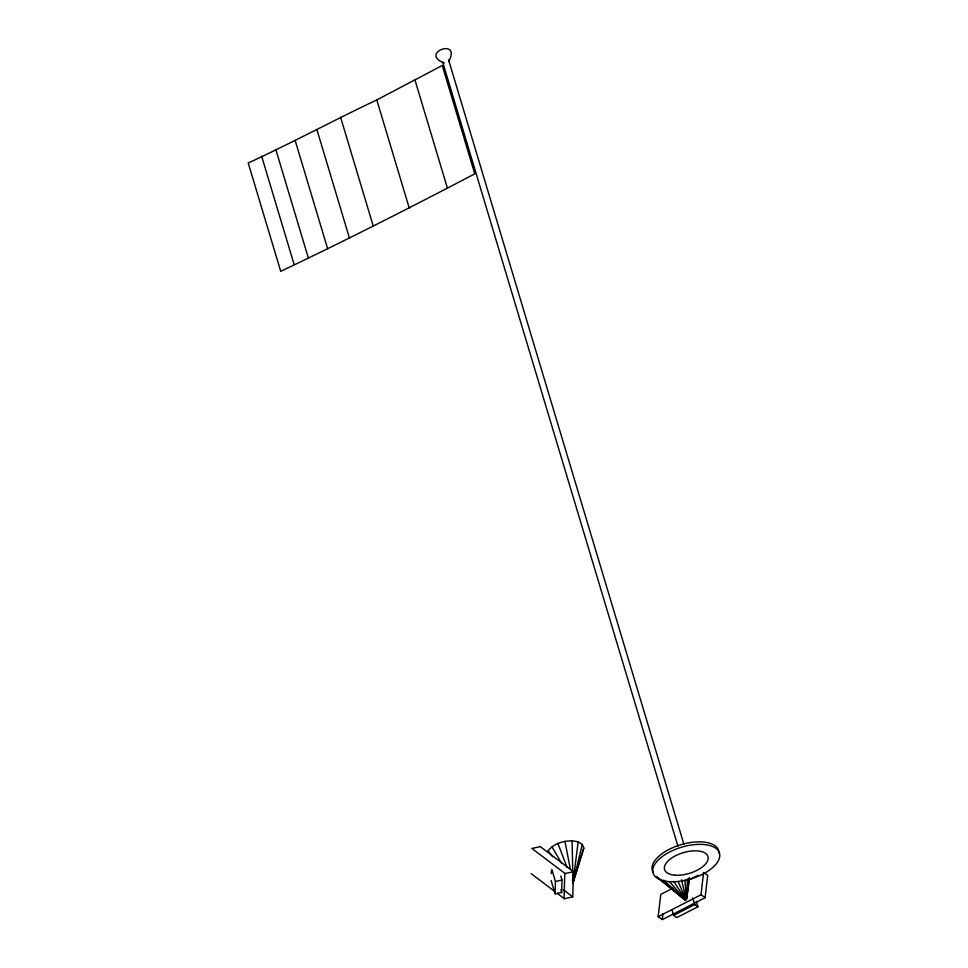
<?xml version="1.0" encoding="UTF-8"?>
<svg xmlns="http://www.w3.org/2000/svg" width="968" height="968" viewBox="0 0 968 968"><rect width="100%" height="100%" fill="white"/><g stroke="black" fill="none" stroke-linecap="round" stroke-linejoin="round"><path stroke-width="1.45" d="M551.288 873.596L551.361 870.849M560.787 876.004L561.985 880.021L561.67 892.423L555.124 893.863L555.438 881.461L551.833 869.421M573.479 871.696L564.792 873.596L564.066 898.764L572.754 896.864L573.479 871.696L540.313 846.625L531.892 848.464L565.058 873.547M686.457 899.623L687.486 878.896M686.796 895.255L687.207 889.398M658.155 916.696L701.001 894.783L705.236 897.687L662.378 919.6L658.155 916.696L660.769 894.396L672.82 888.225M662.257 919.515L662.959 913.562M701.001 894.783L703.615 872.483L707.717 875.302L705.103 897.602M686.735 898.195L689.228 877.807M552.631 856.668L548.009 850.739C555.112 842.208 567.587 839.195 578.15 841.857L573.008 882.755L572.427 879.791M686.772 898.219L689.506 878.024M574.871 873.886L573.008 882.755L572.076 840.793M578.15 841.857L582.276 844.386L573.008 882.755L572.959 879.839M583.801 847.992L573.008 882.755L583.801 847.992L582.276 844.386M448.716 61.492C461.881 37.038 418.503 53.155 444.324 63.065M376.806 99.946L442.267 65.497L474.78 173.841C410.638 207.418 346.096 240.306 280.72 271.33L248.219 162.987C291.574 143.046 333.621 120.31 376.806 99.946L409.319 208.302M673.607 915.401L694.721 904.584L697.916 906.762L676.813 917.591L673.607 915.401L672.01 910.053M688.889 880.009L698.255 875.217M555.438 881.461L561.985 880.021M563.279 889.701L572.754 896.864M531.154 873.632L554.846 891.552M557.217 893.343L564.32 898.715M656.231 876.355L685.235 900.167L657.393 877.31M663.709 880.106L685.296 900.107M681.036 895.896L684.243 899.018M669.602 881.763L685.392 899.962M673.825 881.388L685.598 899.877M551.929 846.722L561.718 863.456M678.205 881.57L685.792 899.708M557.883 843.418L567.066 867.304M448.559 59.834L683.904 844.265M696.319 901.414L697.916 906.762M442.642 61.952L677.975 846.383M692.713 897.893L694.721 904.584M414.836 79.558L447.337 187.901M340.591 117.273L373.103 225.629M560.871 889.749L561.67 892.423M551.107 880.493L555.124 893.863M316.935 129.676L349.448 238.019M295.131 140.348L327.644 248.691M276.001 150.149L308.502 258.504M261.602 156.126L294.115 264.482M681.533 879.73L686.058 899.683M564.949 841.337L570.418 869.445M684.92 880.033L686.276 899.599M653.013 872.144A34.654 16.529 -16.7 0 1 681.569 844.483A34.654 16.529 -16.7 0 1 719.03 853.171M675.047 875.193A22.651 10.805 -16.7 0 0 708.177 858.217A22.651 10.805 -16.7 0 0 675.555 855.736A22.651 10.805 -16.7 0 0 675.047 875.193M669.118 881.63A34.654 16.529 -16.7 0 0 719.781 855.664A34.654 16.529 -16.7 0 0 669.88 851.864A34.654 16.529 -16.7 0 0 669.118 881.63"/></g></svg>
